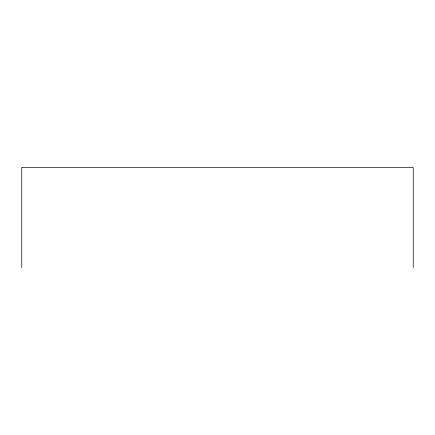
<?xml version="1.0" encoding="UTF-8"?>
<svg xmlns="http://www.w3.org/2000/svg" width="435" height="435" viewBox="0 0 435 435"><rect width="100%" height="100%" fill="white"/><g stroke="black" fill="none" stroke-linecap="round" stroke-linejoin="round"><path stroke-width="0.65" d="M413.25 267.623L413.25 167.377L21.75 167.377L21.75 267.623"/></g></svg>
